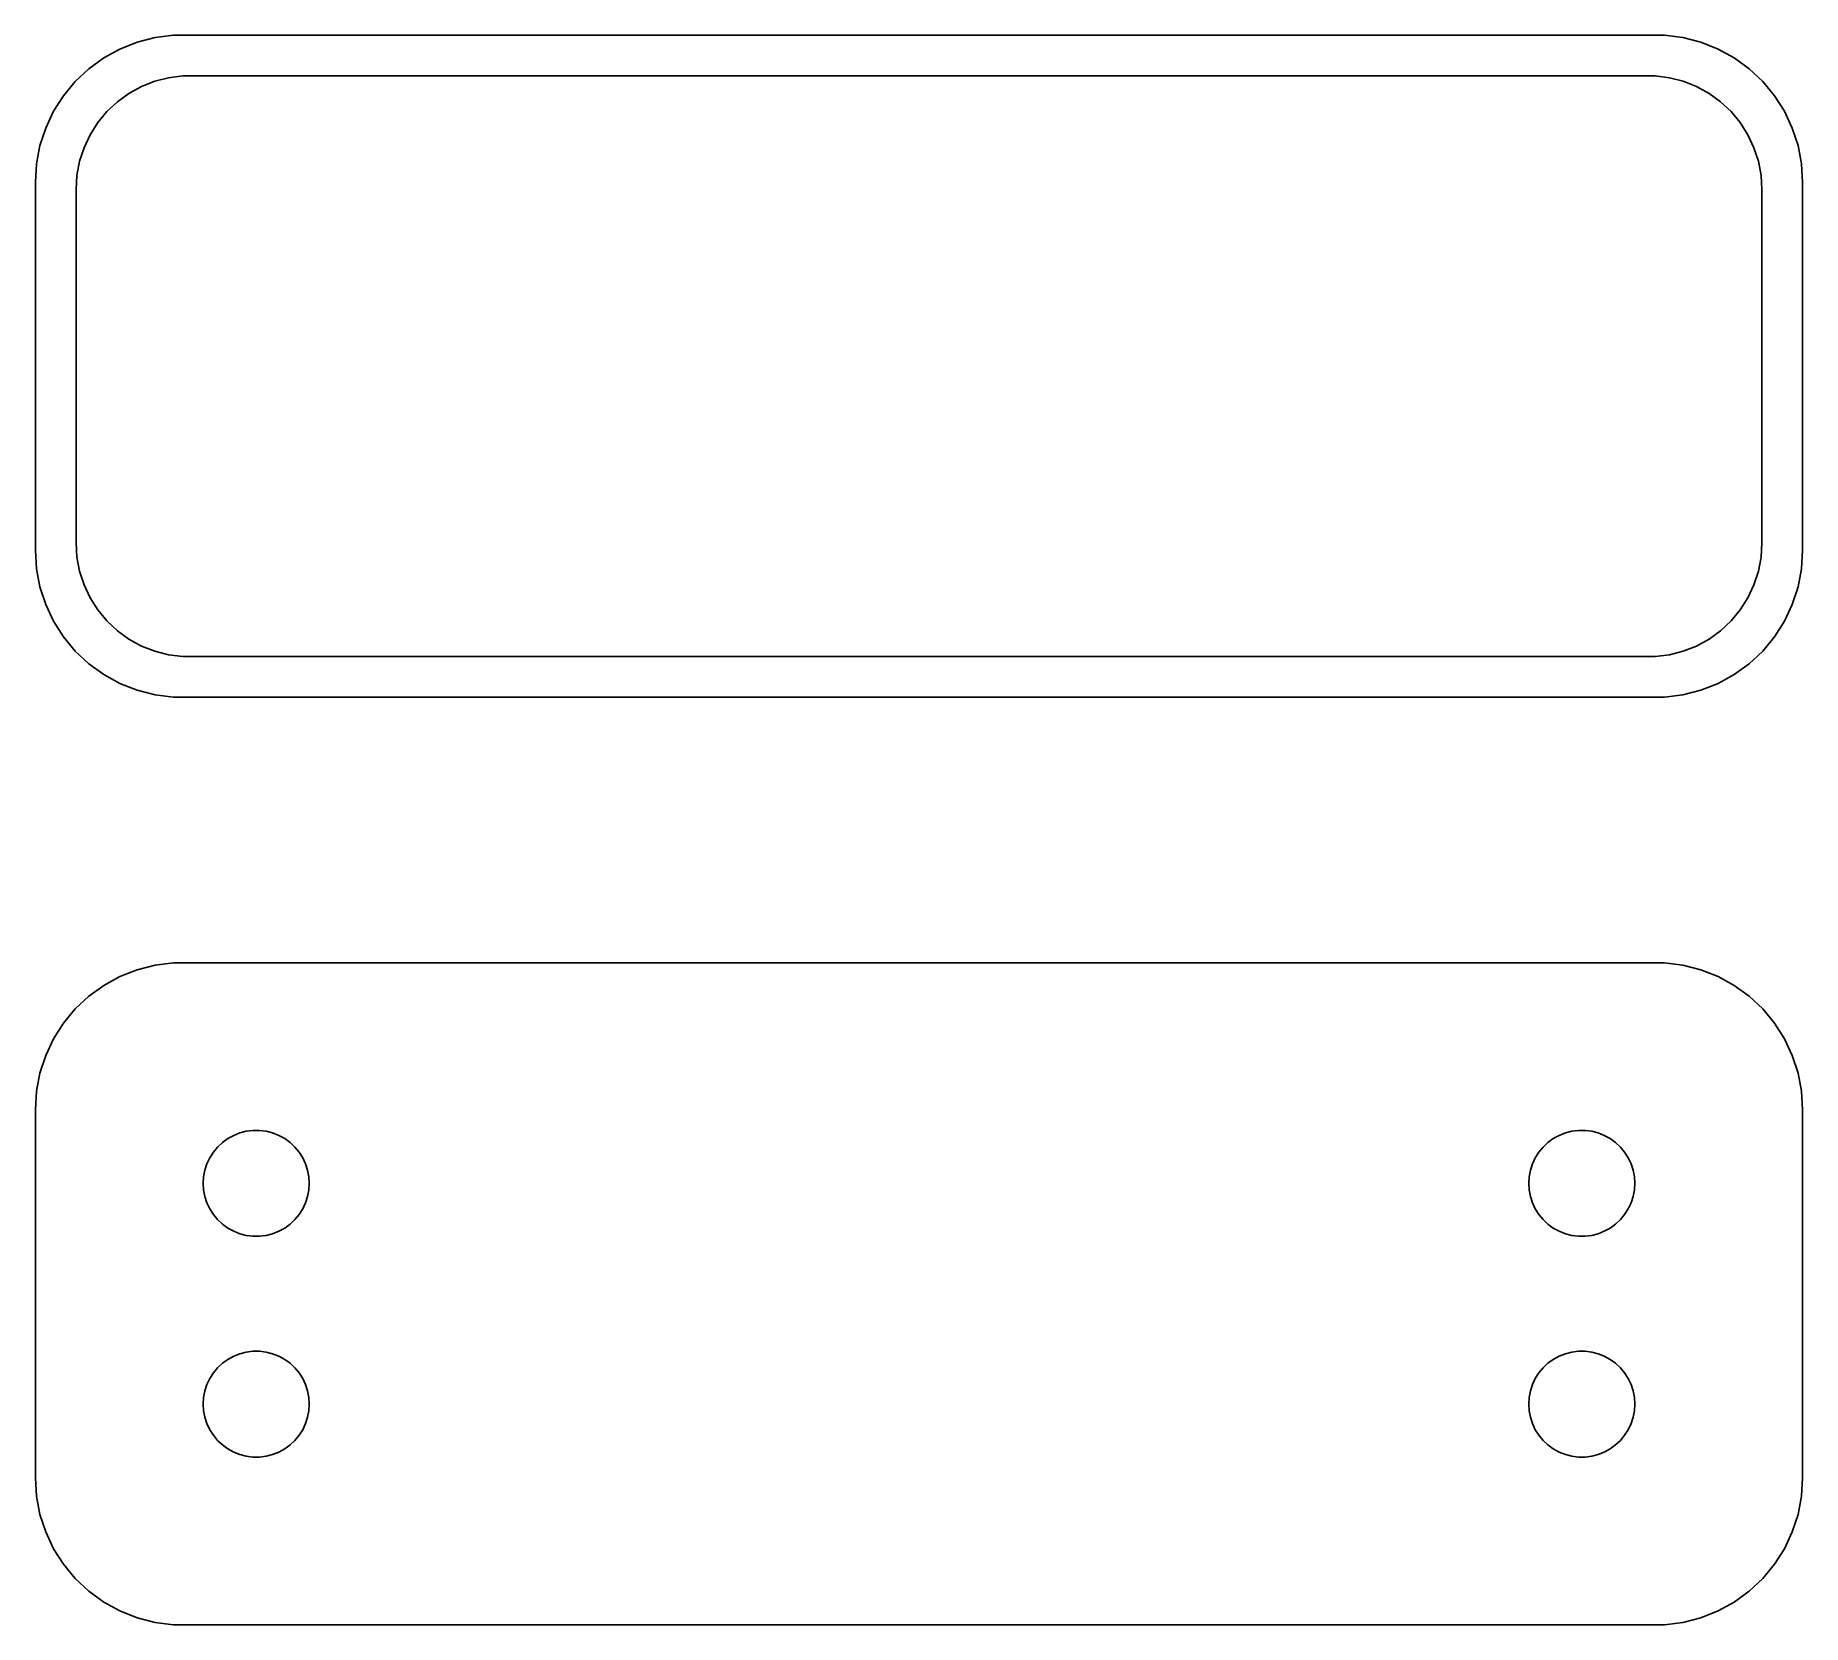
# Model space of a CAD drawing. Header units: metres. Extents: x -30 to 30, y 20.3 to 74.2.
import ezdxf

# ---------------------------------------------------------------- set-up
doc = ezdxf.new("R2010")
doc.units = ezdxf.units.M

msp = doc.modelspace()

# ---------------------------------------------------------------- linework, layer by layer
for p, q in [((-26.5451, 74.0053), (-27.1289, 73.7741)), ((-25.9369, 74.1614), (-26.5451, 74.0053)), ((-25.3139, 74.2401), (-25.9369, 74.1614)), ((25.3139, 74.2401), (-25.3139, 74.2401)), ((25.9369, 74.1614), (25.3139, 74.2401)), ((26.5451, 74.0053), (25.9369, 74.1614)), ((27.1289, 73.7741), (26.5451, 74.0053)), ((-27.6791, 73.4716), (-28.1871, 73.1026)), ((-27.1289, 73.7741), (-27.6791, 73.4716)), ((27.6791, 73.4716), (27.1289, 73.7741)), ((28.1871, 73.1026), (27.6791, 73.4716)), ((-28.6448, 72.6727), (-29.0451, 72.1889)), ((-28.1871, 73.1026), (-28.6448, 72.6727)), ((-26.3975, 72.5012), (-25.9457, 72.6801)), ((-25.9457, 72.6801), (-25.4751, 72.8009)), ((-25.4751, 72.8009), (-24.993, 72.8618)), ((-24.993, 72.8618), (24.993, 72.8618)), ((24.993, 72.8618), (25.4751, 72.8009)), ((25.4751, 72.8009), (25.9457, 72.6801)), ((25.9457, 72.6801), (26.3975, 72.5012)), ((28.6448, 72.6727), (28.1871, 73.1026)), ((29.0451, 72.1889), (28.6448, 72.6727)), ((-29.0451, 72.1889), (-29.3815, 71.6588)), ((-27.2165, 71.9815), (-26.8234, 72.2671)), ((-26.8234, 72.2671), (-26.3975, 72.5012)), ((26.3975, 72.5012), (26.8234, 72.2671)), ((26.8234, 72.2671), (27.2165, 71.9815)), ((29.3815, 71.6588), (29.0451, 72.1889)), ((-29.3815, 71.6588), (-29.6489, 71.0906)), ((-27.8805, 71.2744), (-27.5707, 71.6488)), ((-27.5707, 71.6488), (-27.2165, 71.9815)), ((27.2165, 71.9815), (27.5707, 71.6488)), ((27.5707, 71.6488), (27.8805, 71.2744)), ((29.6489, 71.0906), (29.3815, 71.6588)), ((-29.6489, 71.0906), (-29.8429, 70.4934)), ((-28.3477, 70.4244), (-28.1408, 70.8641)), ((-28.1408, 70.8641), (-27.8805, 71.2744)), ((27.8805, 71.2744), (28.1408, 70.8641)), ((28.1408, 70.8641), (28.3477, 70.4244)), ((29.8429, 70.4934), (29.6489, 71.0906)), ((-29.8429, 70.4934), (-29.9606, 69.8767)), ((-28.4979, 69.9623), (-28.3477, 70.4244)), ((28.3477, 70.4244), (28.4979, 69.9623)), ((29.9606, 69.8767), (29.8429, 70.4934)), ((-29.9606, 69.8767), (-30, 69.25)), ((-28.589, 69.485), (-28.4979, 69.9623)), ((28.4979, 69.9623), (28.589, 69.485)), ((30, 69.25), (29.9606, 69.8767)), ((-30, 69.25), (-30, 56.75)), ((-28.6195, 69), (-28.589, 69.485)), ((-28.6195, 57), (-28.6195, 69)), ((28.589, 69.485), (28.6195, 69)), ((28.6195, 69), (28.6195, 57)), ((30, 56.75), (30, 69.25)), ((-28.589, 56.515), (-28.6195, 57)), ((28.6195, 57), (28.589, 56.515)), ((-30, 56.75), (-29.9606, 56.1233)), ((-28.4979, 56.0377), (-28.589, 56.515)), ((28.589, 56.515), (28.4979, 56.0377)), ((29.9606, 56.1233), (30, 56.75)), ((-29.9606, 56.1233), (-29.8429, 55.5066)), ((-28.3477, 55.5756), (-28.4979, 56.0377)), ((28.4979, 56.0377), (28.3477, 55.5756)), ((29.8429, 55.5066), (29.9606, 56.1233)), ((-29.8429, 55.5066), (-29.6489, 54.9094)), ((-28.1408, 55.1359), (-28.3477, 55.5756)), ((28.3477, 55.5756), (28.1408, 55.1359)), ((29.6489, 54.9094), (29.8429, 55.5066)), ((-29.6489, 54.9094), (-29.3815, 54.3412)), ((-27.8805, 54.7256), (-28.1408, 55.1359)), ((-27.5707, 54.3512), (-27.8805, 54.7256)), ((27.8805, 54.7256), (27.5707, 54.3512)), ((28.1408, 55.1359), (27.8805, 54.7256)), ((29.3815, 54.3412), (29.6489, 54.9094)), ((-29.3815, 54.3412), (-29.0451, 53.8111)), ((-27.2165, 54.0185), (-27.5707, 54.3512)), ((-26.8234, 53.7329), (-27.2165, 54.0185)), ((27.2165, 54.0185), (26.8234, 53.7329)), ((27.5707, 54.3512), (27.2165, 54.0185)), ((29.0451, 53.8111), (29.3815, 54.3412)), ((-29.0451, 53.8111), (-28.6448, 53.3273)), ((-26.3975, 53.4988), (-26.8234, 53.7329)), ((-25.9457, 53.3199), (-26.3975, 53.4988)), ((26.3975, 53.4988), (25.9457, 53.3199)), ((26.8234, 53.7329), (26.3975, 53.4988)), ((28.6448, 53.3273), (29.0451, 53.8111)), ((-28.6448, 53.3273), (-28.1871, 52.8974)), ((-28.1871, 52.8974), (-27.6791, 52.5284)), ((-25.4751, 53.1991), (-25.9457, 53.3199)), ((-24.993, 53.1382), (-25.4751, 53.1991)), ((24.993, 53.1382), (-24.993, 53.1382)), ((25.4751, 53.1991), (24.993, 53.1382)), ((25.9457, 53.3199), (25.4751, 53.1991)), ((27.6791, 52.5284), (28.1871, 52.8974)), ((28.1871, 52.8974), (28.6448, 53.3273)), ((-27.6791, 52.5284), (-27.1289, 52.2259)), ((-27.1289, 52.2259), (-26.5451, 51.9947)), ((26.5451, 51.9947), (27.1289, 52.2259)), ((27.1289, 52.2259), (27.6791, 52.5284)), ((-26.5451, 51.9947), (-25.9369, 51.8386)), ((-25.9369, 51.8386), (-25.3139, 51.7599)), ((-25.3139, 51.7599), (25.3139, 51.7599)), ((25.3139, 51.7599), (25.9369, 51.8386)), ((25.9369, 51.8386), (26.5451, 51.9947)), ((-25.9369, 42.6614), (-26.5451, 42.5053)), ((-25.3139, 42.7401), (-25.9369, 42.6614)), ((25.3139, 42.7401), (-25.3139, 42.7401)), ((25.9369, 42.6614), (25.3139, 42.7401)), ((26.5451, 42.5053), (25.9369, 42.6614)), ((-27.1289, 42.2741), (-27.6791, 41.9716)), ((-26.5451, 42.5053), (-27.1289, 42.2741)), ((27.1289, 42.2741), (26.5451, 42.5053)), ((27.6791, 41.9716), (27.1289, 42.2741)), ((-28.1871, 41.6026), (-28.6448, 41.1727)), ((-27.6791, 41.9716), (-28.1871, 41.6026)), ((28.1871, 41.6026), (27.6791, 41.9716)), ((28.6448, 41.1727), (28.1871, 41.6026)), ((-28.6448, 41.1727), (-29.0451, 40.6889)), ((29.0451, 40.6889), (28.6448, 41.1727)), ((-29.0451, 40.6889), (-29.3815, 40.1588)), ((29.3815, 40.1588), (29.0451, 40.6889)), ((-29.3815, 40.1588), (-29.6489, 39.5906)), ((29.6489, 39.5906), (29.3815, 40.1588)), ((-29.6489, 39.5906), (-29.8429, 38.9934)), ((29.8429, 38.9934), (29.6489, 39.5906)), ((-29.8429, 38.9934), (-29.9606, 38.3767)), ((29.9606, 38.3767), (29.8429, 38.9934)), ((-29.9606, 38.3767), (-30, 37.75)), ((30, 37.75), (29.9606, 38.3767)), ((-30, 37.75), (-30, 25.25)), ((30, 25.25), (30, 37.75)), ((-23.8121, 36.4822), (-23.6474, 36.6369)), ((-23.6474, 36.6369), (-23.4645, 36.7698)), ((-23.4645, 36.7698), (-23.2664, 36.8787)), ((-23.2664, 36.8787), (-23.0562, 36.9619)), ((-23.0562, 36.9619), (-22.8373, 37.0181)), ((-22.8373, 37.0181), (-22.613, 37.0464)), ((-22.613, 37.0464), (-22.387, 37.0464)), ((-22.387, 37.0464), (-22.1627, 37.0181)), ((-22.1627, 37.0181), (-21.9438, 36.9619)), ((-21.9438, 36.9619), (-21.7336, 36.8787)), ((-21.7336, 36.8787), (-21.5355, 36.7698)), ((-21.5355, 36.7698), (-21.3526, 36.6369)), ((-21.3526, 36.6369), (-21.1879, 36.4822)), ((21.1879, 36.4822), (21.3526, 36.6369)), ((21.3526, 36.6369), (21.5355, 36.7698)), ((21.5355, 36.7698), (21.7336, 36.8787)), ((21.7336, 36.8787), (21.9438, 36.9619)), ((21.9438, 36.9619), (22.1627, 37.0181)), ((22.1627, 37.0181), (22.387, 37.0464)), ((22.387, 37.0464), (22.613, 37.0464)), ((22.613, 37.0464), (22.8373, 37.0181)), ((22.8373, 37.0181), (23.0562, 36.9619)), ((23.0562, 36.9619), (23.2664, 36.8787)), ((23.2664, 36.8787), (23.4645, 36.7698)), ((23.4645, 36.7698), (23.6474, 36.6369)), ((23.6474, 36.6369), (23.8121, 36.4822)), ((-24.1736, 35.9126), (-24.0773, 36.1171)), ((-24.0773, 36.1171), (-23.9562, 36.308)), ((-23.9562, 36.308), (-23.8121, 36.4822)), ((-21.1879, 36.4822), (-21.0438, 36.308)), ((-21.0438, 36.308), (-20.9226, 36.1171)), ((-20.9226, 36.1171), (-20.8264, 35.9126)), ((20.8264, 35.9126), (20.9226, 36.1171)), ((20.9226, 36.1171), (21.0438, 36.308)), ((21.0438, 36.308), (21.1879, 36.4822)), ((23.8121, 36.4822), (23.9562, 36.308)), ((23.9562, 36.308), (24.0773, 36.1171)), ((24.0773, 36.1171), (24.1736, 35.9126)), ((-24.3, 35.25), (-24.2858, 35.4756)), ((-24.2858, 35.4756), (-24.2434, 35.6976)), ((-24.2434, 35.6976), (-24.1736, 35.9126)), ((-20.8264, 35.9126), (-20.7565, 35.6976)), ((-20.7565, 35.6976), (-20.7142, 35.4756)), ((-20.7142, 35.4756), (-20.7, 35.25)), ((20.7, 35.25), (20.7142, 35.4756)), ((20.7142, 35.4756), (20.7565, 35.6976)), ((20.7565, 35.6976), (20.8264, 35.9126)), ((24.1736, 35.9126), (24.2434, 35.6976)), ((24.2434, 35.6976), (24.2858, 35.4756)), ((24.2858, 35.4756), (24.3, 35.25)), ((-24.2858, 35.0244), (-24.3, 35.25)), ((-24.2434, 34.8024), (-24.2858, 35.0244)), ((-24.1736, 34.5874), (-24.2434, 34.8024)), ((-20.7565, 34.8024), (-20.8264, 34.5874)), ((-20.7142, 35.0244), (-20.7565, 34.8024)), ((-20.7, 35.25), (-20.7142, 35.0244)), ((20.7142, 35.0244), (20.7, 35.25)), ((20.7565, 34.8024), (20.7142, 35.0244)), ((20.8264, 34.5874), (20.7565, 34.8024)), ((24.2434, 34.8024), (24.1736, 34.5874)), ((24.2858, 35.0244), (24.2434, 34.8024)), ((24.3, 35.25), (24.2858, 35.0244)), ((-24.0773, 34.3828), (-24.1736, 34.5874)), ((-23.9562, 34.192), (-24.0773, 34.3828)), ((-20.9226, 34.3828), (-21.0438, 34.192)), ((-20.8264, 34.5874), (-20.9226, 34.3828)), ((20.9226, 34.3828), (20.8264, 34.5874)), ((21.0438, 34.192), (20.9226, 34.3828)), ((24.0773, 34.3828), (23.9562, 34.192)), ((24.1736, 34.5874), (24.0773, 34.3828)), ((-23.8121, 34.0178), (-23.9562, 34.192)), ((-23.6474, 33.8631), (-23.8121, 34.0178)), ((-23.4645, 33.7302), (-23.6474, 33.8631)), ((-23.2664, 33.6213), (-23.4645, 33.7302)), ((-23.0562, 33.5381), (-23.2664, 33.6213)), ((-21.7336, 33.6213), (-21.9438, 33.5381)), ((-21.5355, 33.7302), (-21.7336, 33.6213)), ((-21.3526, 33.8631), (-21.5355, 33.7302)), ((-21.1879, 34.0178), (-21.3526, 33.8631)), ((-21.0438, 34.192), (-21.1879, 34.0178)), ((21.1879, 34.0178), (21.0438, 34.192)), ((21.3526, 33.8631), (21.1879, 34.0178)), ((21.5355, 33.7302), (21.3526, 33.8631)), ((21.7336, 33.6213), (21.5355, 33.7302)), ((21.9438, 33.5381), (21.7336, 33.6213)), ((23.2664, 33.6213), (23.0562, 33.5381)), ((23.4645, 33.7302), (23.2664, 33.6213)), ((23.6474, 33.8631), (23.4645, 33.7302)), ((23.8121, 34.0178), (23.6474, 33.8631)), ((23.9562, 34.192), (23.8121, 34.0178)), ((-22.8373, 33.4819), (-23.0562, 33.5381)), ((-22.613, 33.4536), (-22.8373, 33.4819)), ((-22.387, 33.4536), (-22.613, 33.4536)), ((-22.1627, 33.4819), (-22.387, 33.4536)), ((-21.9438, 33.5381), (-22.1627, 33.4819)), ((22.1627, 33.4819), (21.9438, 33.5381)), ((22.387, 33.4536), (22.1627, 33.4819)), ((22.613, 33.4536), (22.387, 33.4536)), ((22.8373, 33.4819), (22.613, 33.4536)), ((23.0562, 33.5381), (22.8373, 33.4819)), ((-23.2664, 29.3787), (-23.0562, 29.4619)), ((-23.0562, 29.4619), (-22.8373, 29.5181)), ((-22.8373, 29.5181), (-22.613, 29.5464)), ((-22.613, 29.5464), (-22.387, 29.5464)), ((-22.387, 29.5464), (-22.1627, 29.5181)), ((-22.1627, 29.5181), (-21.9438, 29.4619)), ((-21.9438, 29.4619), (-21.7336, 29.3787)), ((21.7336, 29.3787), (21.9438, 29.4619)), ((21.9438, 29.4619), (22.1627, 29.5181)), ((22.1627, 29.5181), (22.387, 29.5464)), ((22.387, 29.5464), (22.613, 29.5464)), ((22.613, 29.5464), (22.8373, 29.5181)), ((22.8373, 29.5181), (23.0562, 29.4619)), ((23.0562, 29.4619), (23.2664, 29.3787)), ((-24.0773, 28.6172), (-23.9562, 28.808)), ((-23.9562, 28.808), (-23.8121, 28.9822)), ((-23.8121, 28.9822), (-23.6474, 29.1369)), ((-23.6474, 29.1369), (-23.4645, 29.2698)), ((-23.4645, 29.2698), (-23.2664, 29.3787)), ((-21.7336, 29.3787), (-21.5355, 29.2698)), ((-21.5355, 29.2698), (-21.3526, 29.1369)), ((-21.3526, 29.1369), (-21.1879, 28.9822)), ((-21.1879, 28.9822), (-21.0438, 28.808)), ((-21.0438, 28.808), (-20.9226, 28.6172)), ((20.9226, 28.6172), (21.0438, 28.808)), ((21.0438, 28.808), (21.1879, 28.9822)), ((21.1879, 28.9822), (21.3526, 29.1369)), ((21.3526, 29.1369), (21.5355, 29.2698)), ((21.5355, 29.2698), (21.7336, 29.3787)), ((23.2664, 29.3787), (23.4645, 29.2698)), ((23.4645, 29.2698), (23.6474, 29.1369)), ((23.6474, 29.1369), (23.8121, 28.9822)), ((23.8121, 28.9822), (23.9562, 28.808)), ((23.9562, 28.808), (24.0773, 28.6172)), ((-24.2434, 28.1976), (-24.1736, 28.4126)), ((-24.1736, 28.4126), (-24.0773, 28.6172)), ((-20.9226, 28.6172), (-20.8264, 28.4126)), ((-20.8264, 28.4126), (-20.7565, 28.1976)), ((20.7565, 28.1976), (20.8264, 28.4126)), ((20.8264, 28.4126), (20.9226, 28.6172)), ((24.0773, 28.6172), (24.1736, 28.4126)), ((24.1736, 28.4126), (24.2434, 28.1976)), ((-24.3, 27.75), (-24.2858, 27.9756)), ((-24.2858, 27.5244), (-24.3, 27.75)), ((-24.2858, 27.9756), (-24.2434, 28.1976)), ((-20.7565, 28.1976), (-20.7142, 27.9756)), ((-20.7142, 27.9756), (-20.7, 27.75)), ((-20.7, 27.75), (-20.7142, 27.5244)), ((20.7, 27.75), (20.7142, 27.9756)), ((20.7142, 27.5244), (20.7, 27.75)), ((20.7142, 27.9756), (20.7565, 28.1976)), ((24.2434, 28.1976), (24.2858, 27.9756)), ((24.2858, 27.9756), (24.3, 27.75)), ((24.3, 27.75), (24.2858, 27.5244)), ((-24.2434, 27.3024), (-24.2858, 27.5244)), ((-24.1736, 27.0874), (-24.2434, 27.3024)), ((-24.0773, 26.8829), (-24.1736, 27.0874)), ((-20.8264, 27.0874), (-20.9226, 26.8829)), ((-20.7565, 27.3024), (-20.8264, 27.0874)), ((-20.7142, 27.5244), (-20.7565, 27.3024)), ((20.7565, 27.3024), (20.7142, 27.5244)), ((20.8264, 27.0874), (20.7565, 27.3024)), ((20.9226, 26.8829), (20.8264, 27.0874)), ((24.1736, 27.0874), (24.0773, 26.8829)), ((24.2434, 27.3024), (24.1736, 27.0874)), ((24.2858, 27.5244), (24.2434, 27.3024)), ((-23.9562, 26.692), (-24.0773, 26.8829)), ((-23.8121, 26.5178), (-23.9562, 26.692)), ((-23.6474, 26.3631), (-23.8121, 26.5178)), ((-21.1879, 26.5178), (-21.3526, 26.3631)), ((-21.0438, 26.692), (-21.1879, 26.5178)), ((-20.9226, 26.8829), (-21.0438, 26.692)), ((21.0438, 26.692), (20.9226, 26.8829)), ((21.1879, 26.5178), (21.0438, 26.692)), ((21.3526, 26.3631), (21.1879, 26.5178)), ((23.8121, 26.5178), (23.6474, 26.3631)), ((23.9562, 26.692), (23.8121, 26.5178)), ((24.0773, 26.8829), (23.9562, 26.692)), ((-23.4645, 26.2302), (-23.6474, 26.3631)), ((-23.2664, 26.1213), (-23.4645, 26.2302)), ((-23.0562, 26.0381), (-23.2664, 26.1213)), ((-22.8373, 25.9819), (-23.0562, 26.0381)), ((-22.613, 25.9536), (-22.8373, 25.9819)), ((-22.387, 25.9536), (-22.613, 25.9536)), ((-22.1627, 25.9819), (-22.387, 25.9536)), ((-21.9438, 26.0381), (-22.1627, 25.9819)), ((-21.7336, 26.1213), (-21.9438, 26.0381)), ((-21.5355, 26.2302), (-21.7336, 26.1213)), ((-21.3526, 26.3631), (-21.5355, 26.2302)), ((21.5355, 26.2302), (21.3526, 26.3631)), ((21.7336, 26.1213), (21.5355, 26.2302)), ((21.9438, 26.0381), (21.7336, 26.1213)), ((22.1627, 25.9819), (21.9438, 26.0381)), ((22.387, 25.9536), (22.1627, 25.9819)), ((22.613, 25.9536), (22.387, 25.9536)), ((22.8373, 25.9819), (22.613, 25.9536)), ((23.0562, 26.0381), (22.8373, 25.9819)), ((23.2664, 26.1213), (23.0562, 26.0381)), ((23.4645, 26.2302), (23.2664, 26.1213)), ((23.6474, 26.3631), (23.4645, 26.2302)), ((-30, 25.25), (-29.9606, 24.6233)), ((29.9606, 24.6233), (30, 25.25)), ((-29.9606, 24.6233), (-29.8429, 24.0066)), ((29.8429, 24.0066), (29.9606, 24.6233)), ((-29.8429, 24.0066), (-29.6489, 23.4094)), ((29.6489, 23.4094), (29.8429, 24.0066)), ((-29.6489, 23.4094), (-29.3815, 22.8412)), ((29.3815, 22.8412), (29.6489, 23.4094)), ((-29.3815, 22.8412), (-29.0451, 22.3111)), ((29.0451, 22.3111), (29.3815, 22.8412)), ((-29.0451, 22.3111), (-28.6448, 21.8273)), ((28.6448, 21.8273), (29.0451, 22.3111)), ((-28.6448, 21.8273), (-28.1871, 21.3974)), ((28.1871, 21.3974), (28.6448, 21.8273)), ((-28.1871, 21.3974), (-27.6791, 21.0284)), ((-27.6791, 21.0284), (-27.1289, 20.7259)), ((27.1289, 20.7259), (27.6791, 21.0284)), ((27.6791, 21.0284), (28.1871, 21.3974)), ((-27.1289, 20.7259), (-26.5451, 20.4947)), ((-26.5451, 20.4947), (-25.9369, 20.3386)), ((25.9369, 20.3386), (26.5451, 20.4947)), ((26.5451, 20.4947), (27.1289, 20.7259)), ((-25.9369, 20.3386), (-25.3139, 20.2599)), ((-25.3139, 20.2599), (25.3139, 20.2599)), ((25.3139, 20.2599), (25.9369, 20.3386))]:
    msp.add_line(p, q)

doc.saveas('drawing.dxf')
